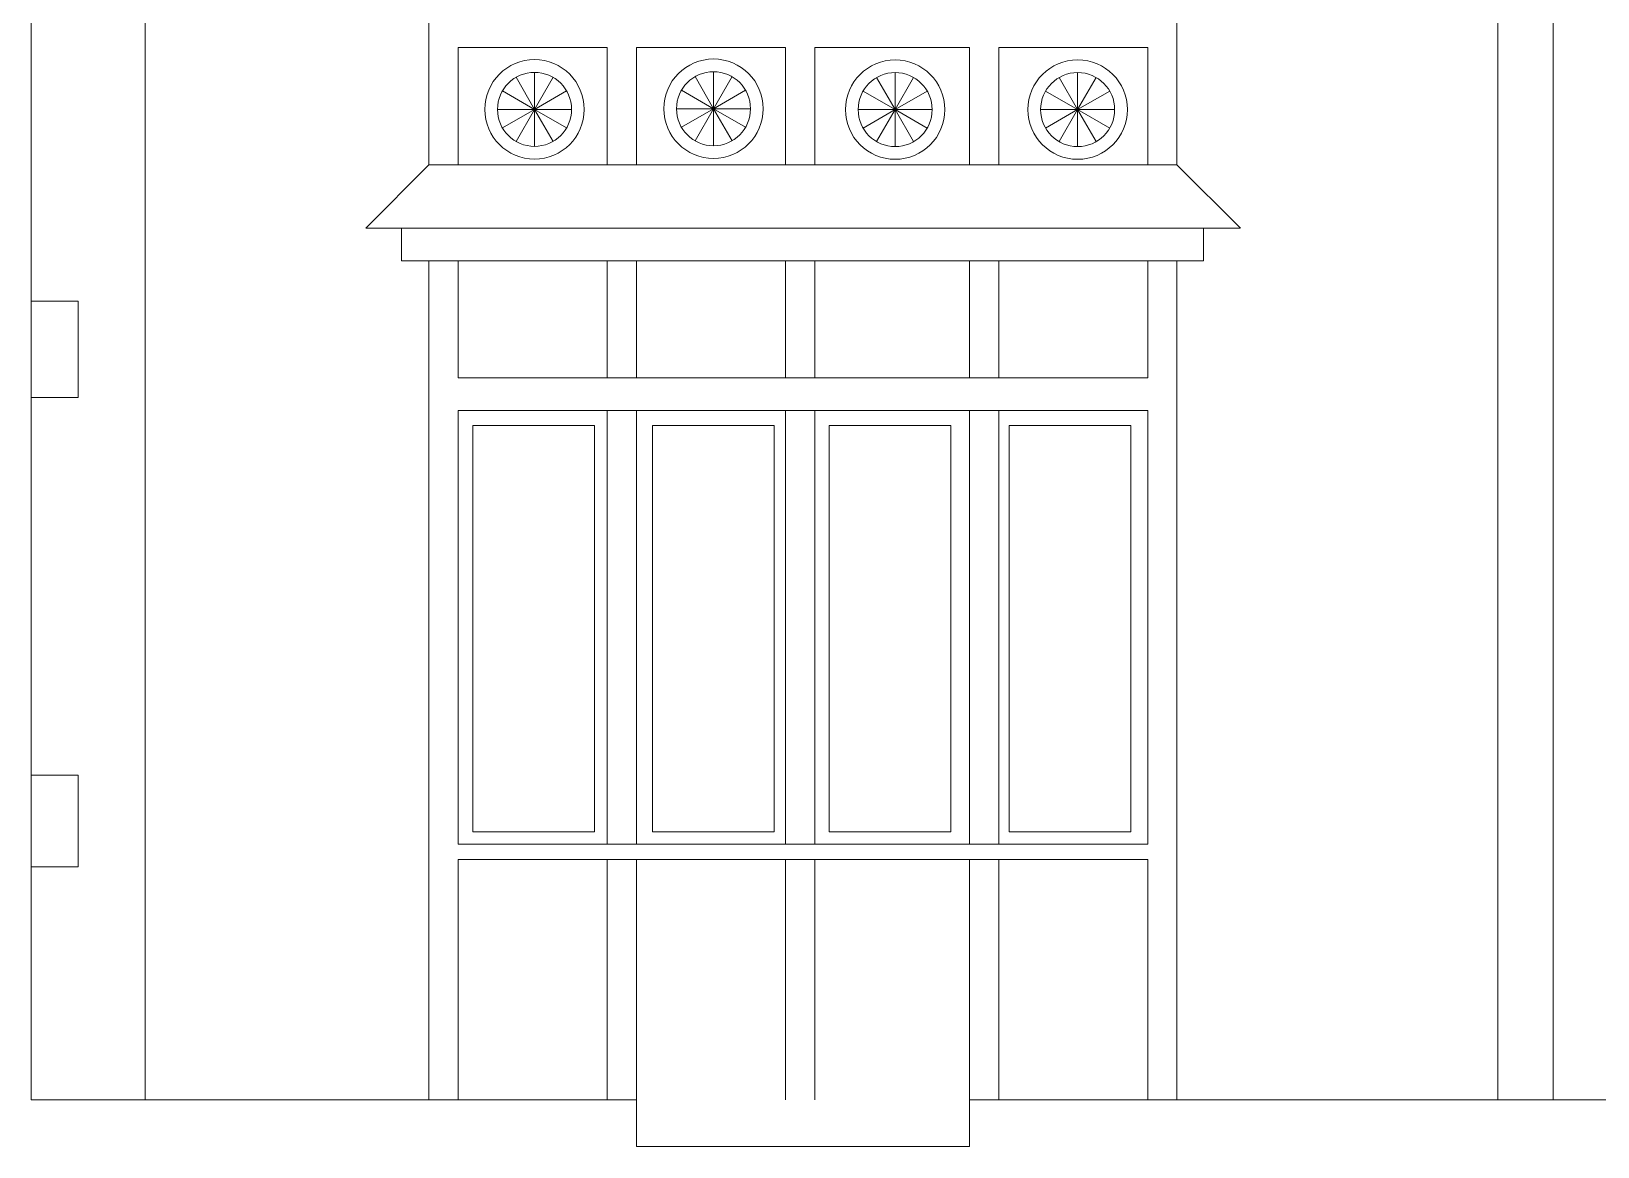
# Model space of a CAD drawing. Header units: centimetres. Extents: x -61 to 61, y -26 to 26.
# Drawn here: x 9.14 to 19.19, y -23.64 to -16.49 of the extents above; entities that cross this region are included whole.
import ezdxf

# ---------------------------------------------------------------- set-up
doc = ezdxf.new("R2010")
doc.units = ezdxf.units.CM
doc.header["$MEASUREMENT"] = 0
doc.layers.add('layer 1', color=7, linetype='Continuous')

msp = doc.modelspace()

# ---------------------------------------------------------------- linework, layer by layer
at = {"layer": 'layer 1', "color": 177, "lineweight": 9}
for points in [[(18.9043, -11.72227), (18.9043, -11.72227), (18.9043, -23.33989), (18.9043, -23.33989)], [(11.68839, -12.74893), (11.68839, -12.74893), (11.68839, -17.3428), (11.68839, -17.3428)], [(16.48954, -12.74893), (16.48954, -12.74893), (16.48954, -17.3428), (16.48954, -17.3428)], [(9.8659, -14.61934), (9.8659, -14.61934), (9.8659, -23.33989), (9.8659, -23.33989)], [(18.54835, -14.61934), (18.54835, -14.61934), (18.54835, -23.33989), (18.54835, -23.33989)], [(11.8761, -16.59088), (11.8761, -16.59088), (11.8761, -17.3428), (11.8761, -17.3428)], [(11.8761, -16.59088), (11.8761, -16.59088), (12.83259, -16.59088), (12.83259, -16.59088)], [(12.83259, -16.59088), (12.83259, -16.59088), (12.83259, -17.3428), (12.83259, -17.3428)], [(13.0203, -16.59088), (13.0203, -16.59088), (13.0203, -17.3428), (13.0203, -17.3428)], [(13.0203, -16.59088), (13.0203, -16.59088), (13.97679, -16.59088), (13.97679, -16.59088)], [(13.97679, -16.59088), (13.97679, -16.59088), (13.97679, -17.3428), (13.97679, -17.3428)], [(14.1645, -16.59088), (14.1645, -16.59088), (14.1645, -17.3428), (14.1645, -17.3428)], [(14.1645, -16.59088), (14.1645, -16.59088), (15.15763, -16.59088), (15.15763, -16.59088)], [(15.15763, -16.59088), (15.15763, -16.59088), (15.15763, -17.3428), (15.15763, -17.3428)], [(15.34534, -16.59088), (15.34534, -16.59088), (15.34534, -17.3428), (15.34534, -17.3428)], [(15.34534, -16.59088), (15.34534, -16.59088), (16.30183, -16.59088), (16.30183, -16.59088)], [(16.30183, -16.59088), (16.30183, -16.59088), (16.30183, -17.3428), (16.30183, -17.3428)], [(12.3659, -16.98684), (12.3659, -16.98684), (12.24714, -16.78113), (12.24714, -16.78113)], [(12.3659, -16.98684), (12.3659, -16.98684), (12.3659, -16.74931), (12.3659, -16.74931)], [(12.3659, -16.98684), (12.3659, -16.98684), (12.48467, -16.78113), (12.48467, -16.78113)], [(13.51464, -16.98271), (13.51464, -16.98271), (13.39587, -16.777), (13.39587, -16.777)], [(13.51464, -16.98271), (13.51464, -16.98271), (13.51464, -16.74518), (13.51464, -16.74518)], [(13.51464, -16.98271), (13.51464, -16.98271), (13.6334, -16.777), (13.6334, -16.777)], [(14.68053, -16.98821), (14.68053, -16.98821), (14.56176, -16.7825), (14.56176, -16.7825)], [(14.68053, -16.98821), (14.68053, -16.98821), (14.68053, -16.75068), (14.68053, -16.75068)], [(14.68053, -16.98821), (14.68053, -16.98821), (14.7993, -16.7825), (14.7993, -16.7825)], [(15.85192, -16.98821), (15.85192, -16.98821), (15.73315, -16.78251), (15.73315, -16.78251)], [(15.85192, -16.98821), (15.85192, -16.98821), (15.73315, -16.78251), (15.73315, -16.78251)], [(15.85192, -16.98821), (15.85192, -16.98821), (15.85192, -16.75068), (15.85192, -16.75068)], [(15.85192, -16.98821), (15.85192, -16.98821), (15.85192, -16.75068), (15.85192, -16.75068)], [(15.85192, -16.98821), (15.85192, -16.98821), (15.97068, -16.78251), (15.97068, -16.78251)], [(15.85192, -16.98821), (15.85192, -16.98821), (15.97068, -16.78251), (15.97068, -16.78251)], [(12.3659, -16.98684), (12.3659, -16.98684), (12.16019, -16.86808), (12.16019, -16.86808)], [(12.3659, -16.98684), (12.3659, -16.98684), (12.57161, -16.86808), (12.57161, -16.86808)], [(13.51464, -16.98271), (13.51464, -16.98271), (13.30893, -16.86394), (13.30893, -16.86394)], [(13.51464, -16.98271), (13.51464, -16.98271), (13.72035, -16.86394), (13.72035, -16.86394)], [(14.68053, -16.98821), (14.68053, -16.98821), (14.47482, -16.86944), (14.47482, -16.86944)], [(14.68053, -16.98821), (14.68053, -16.98821), (14.88624, -16.86944), (14.88624, -16.86944)], [(15.85192, -16.98821), (15.85192, -16.98821), (15.64621, -16.86945), (15.64621, -16.86945)], [(15.85192, -16.98821), (15.85192, -16.98821), (15.64621, -16.86945), (15.64621, -16.86945)], [(15.85192, -16.98821), (15.85192, -16.98821), (16.05762, -16.86945), (16.05762, -16.86945)], [(15.85192, -16.98821), (15.85192, -16.98821), (16.05762, -16.86945), (16.05762, -16.86945)], [(12.3659, -16.98684), (12.3659, -16.98684), (12.12837, -16.98684), (12.12837, -16.98684)], [(12.3659, -16.98684), (12.3659, -16.98684), (12.16019, -17.10561), (12.16019, -17.10561)], [(12.3659, -16.98684), (12.3659, -16.98684), (12.24714, -17.19255), (12.24714, -17.19255)], [(12.3659, -16.98684), (12.3659, -16.98684), (12.3659, -17.22437), (12.3659, -17.22437)], [(12.3659, -16.98684), (12.3659, -16.98684), (12.48467, -17.19255), (12.48467, -17.19255)], [(12.3659, -16.98684), (12.3659, -16.98684), (12.57161, -17.10561), (12.57161, -17.10561)], [(12.3659, -16.98684), (12.3659, -16.98684), (12.60343, -16.98684), (12.60343, -16.98684)], [(13.51464, -16.98271), (13.51464, -16.98271), (13.27711, -16.98271), (13.27711, -16.98271)], [(13.51464, -16.98271), (13.51464, -16.98271), (13.30893, -17.10147), (13.30893, -17.10147)], [(13.51464, -16.98271), (13.51464, -16.98271), (13.39587, -17.18841), (13.39587, -17.18841)], [(13.51464, -16.98271), (13.51464, -16.98271), (13.51464, -17.22024), (13.51464, -17.22024)], [(13.51464, -16.98271), (13.51464, -16.98271), (13.6334, -17.18841), (13.6334, -17.18841)], [(13.51464, -16.98271), (13.51464, -16.98271), (13.72035, -17.10147), (13.72035, -17.10147)], [(13.51464, -16.98271), (13.51464, -16.98271), (13.75217, -16.98271), (13.75217, -16.98271)], [(14.68053, -16.98821), (14.68053, -16.98821), (14.443, -16.98821), (14.443, -16.98821)], [(14.68053, -16.98821), (14.68053, -16.98821), (14.47482, -17.10697), (14.47482, -17.10697)], [(14.68053, -16.98821), (14.68053, -16.98821), (14.56176, -17.19392), (14.56176, -17.19392)], [(14.68053, -16.98821), (14.68053, -16.98821), (14.68053, -17.22574), (14.68053, -17.22574)], [(14.68053, -16.98821), (14.68053, -16.98821), (14.7993, -17.19392), (14.7993, -17.19392)], [(14.68053, -16.98821), (14.68053, -16.98821), (14.88624, -17.10697), (14.88624, -17.10697)], [(14.68053, -16.98821), (14.68053, -16.98821), (14.91806, -16.98821), (14.91806, -16.98821)], [(15.85192, -16.98821), (15.85192, -16.98821), (15.61438, -16.98821), (15.61438, -16.98821)], [(15.85192, -16.98821), (15.85192, -16.98821), (15.61438, -16.98821), (15.61438, -16.98821)], [(15.85192, -16.98821), (15.85192, -16.98821), (15.64621, -17.10698), (15.64621, -17.10698)], [(15.85192, -16.98821), (15.85192, -16.98821), (15.64621, -17.10698), (15.64621, -17.10698)], [(15.85192, -16.98821), (15.85192, -16.98821), (15.73315, -17.19392), (15.73315, -17.19392)], [(15.85192, -16.98821), (15.85192, -16.98821), (15.73315, -17.19392), (15.73315, -17.19392)], [(15.85192, -16.98821), (15.85192, -16.98821), (15.85192, -17.22575), (15.85192, -17.22575)], [(15.85192, -16.98821), (15.85192, -16.98821), (15.97068, -17.19392), (15.97068, -17.19392)], [(15.85192, -16.98821), (15.85192, -16.98821), (16.05762, -17.10698), (16.05762, -17.10698)], [(15.85192, -16.98821), (15.85192, -16.98821), (16.08945, -16.98821), (16.08945, -16.98821)], [(15.85192, -16.98821), (15.85192, -16.98821), (15.85192, -17.22575), (15.85192, -17.22575)], [(15.85192, -16.98821), (15.85192, -16.98821), (15.97068, -17.19392), (15.97068, -17.19392)], [(15.85192, -16.98821), (15.85192, -16.98821), (16.05762, -17.10698), (16.05762, -17.10698)], [(15.85192, -16.98821), (15.85192, -16.98821), (16.08945, -16.98821), (16.08945, -16.98821)], [(16.48954, -17.3428), (16.48954, -17.3428), (16.89633, -17.74959), (16.89633, -17.74959)], [(16.48954, -17.3428), (16.48954, -17.3428), (16.89633, -17.74959), (16.89633, -17.74959)], [(11.68839, -22.5517), (11.68839, -22.5517), (11.68839, -17.95783), (11.68839, -17.95783)], [(11.8761, -18.70975), (11.8761, -18.70975), (11.8761, -17.95783), (11.8761, -17.95783)], [(12.83259, -18.70975), (12.83259, -18.70975), (12.83259, -17.95783), (12.83259, -17.95783)], [(13.0203, -18.70975), (13.0203, -18.70975), (13.0203, -17.95783), (13.0203, -17.95783)], [(13.97679, -18.70975), (13.97679, -18.70975), (13.97679, -17.95783), (13.97679, -17.95783)], [(14.1645, -18.70975), (14.1645, -18.70975), (14.1645, -17.95783), (14.1645, -17.95783)], [(15.15763, -18.70975), (15.15763, -18.70975), (15.15763, -17.95783), (15.15763, -17.95783)], [(15.34534, -18.70975), (15.34534, -18.70975), (15.34534, -17.95783), (15.34534, -17.95783)], [(16.30183, -18.70975), (16.30183, -18.70975), (16.30183, -17.95783), (16.30183, -17.95783)], [(16.48954, -22.5517), (16.48954, -22.5517), (16.48954, -17.95783), (16.48954, -17.95783)], [(11.8761, -18.70975), (11.8761, -18.70975), (16.30183, -18.70975), (16.30183, -18.70975)], [(11.8761, -20.68819), (11.8761, -20.68819), (11.8761, -18.91874), (11.8761, -18.91874)], [(11.8761, -18.91874), (11.8761, -18.91874), (16.30183, -18.91874), (16.30183, -18.91874)], [(12.83259, -20.68819), (12.83259, -20.68819), (12.83259, -18.91874), (12.83259, -18.91874)], [(13.0203, -20.68819), (13.0203, -20.68819), (13.0203, -18.91874), (13.0203, -18.91874)], [(13.97679, -20.68819), (13.97679, -20.68819), (13.97679, -18.91874), (13.97679, -18.91874)], [(14.1645, -20.68819), (14.1645, -20.68819), (14.1645, -18.91874), (14.1645, -18.91874)], [(15.15763, -20.68819), (15.15763, -20.68819), (15.15763, -18.91874), (15.15763, -18.91874)], [(15.34534, -20.68819), (15.34534, -20.68819), (15.34534, -18.91874), (15.34534, -18.91874)], [(16.30183, -20.68819), (16.30183, -20.68819), (16.30183, -18.91874), (16.30183, -18.91874)], [(11.8761, -20.68819), (11.8761, -20.68819), (11.8761, -20.80162), (11.8761, -20.80162)], [(12.83259, -20.68819), (12.83259, -20.68819), (12.83259, -20.80162), (12.83259, -20.80162)], [(13.0203, -20.68819), (13.0203, -20.68819), (13.0203, -20.80162), (13.0203, -20.80162)], [(13.97679, -20.68819), (13.97679, -20.68819), (13.97679, -20.80162), (13.97679, -20.80162)], [(14.1645, -20.68819), (14.1645, -20.68819), (14.1645, -20.80162), (14.1645, -20.80162)], [(15.15763, -20.68819), (15.15763, -20.68819), (15.15763, -20.80162), (15.15763, -20.80162)], [(15.15763, -20.68819), (15.15763, -20.68819), (15.15763, -20.80162), (15.15763, -20.80162)], [(15.34534, -20.68819), (15.34534, -20.68819), (15.34534, -20.80162), (15.34534, -20.80162)], [(15.34534, -20.68819), (15.34534, -20.68819), (15.34534, -20.80162), (15.34534, -20.80162)], [(16.30183, -20.68819), (16.30183, -20.68819), (16.30183, -20.80162), (16.30183, -20.80162)], [(16.30183, -20.68819), (16.30183, -20.68819), (16.30183, -20.80162), (16.30183, -20.80162)], [(11.8761, -21.7001), (11.8761, -21.7001), (11.8761, -20.80162), (11.8761, -20.80162)], [(12.83259, -21.7001), (12.83259, -21.7001), (12.83259, -20.80162), (12.83259, -20.80162)], [(13.0203, -21.7001), (13.0203, -21.7001), (13.0203, -20.80162), (13.0203, -20.80162)], [(13.97679, -21.7001), (13.97679, -21.7001), (13.97679, -20.80162), (13.97679, -20.80162)], [(14.1645, -21.7001), (14.1645, -21.7001), (14.1645, -20.80162), (14.1645, -20.80162)], [(15.15763, -21.7001), (15.15763, -21.7001), (15.15763, -20.80162), (15.15763, -20.80162)], [(15.34534, -21.7001), (15.34534, -21.7001), (15.34534, -20.80162), (15.34534, -20.80162)], [(16.30183, -21.7001), (16.30183, -21.7001), (16.30183, -20.80162), (16.30183, -20.80162)], [(11.8761, -21.7001), (11.8761, -21.7001), (16.30183, -21.7001), (16.30183, -21.7001)], [(11.8761, -22.5517), (11.8761, -22.5517), (11.8761, -21.79909), (11.8761, -21.79909)], [(11.8761, -21.79909), (11.8761, -21.79909), (16.30183, -21.79909), (16.30183, -21.79909)], [(12.83259, -23.33989), (12.83259, -23.33989), (12.83259, -21.79909), (12.83259, -21.79909)], [(13.0203, -23.33989), (13.0203, -23.33989), (13.0203, -21.79909), (13.0203, -21.79909)], [(13.97679, -23.20555), (13.97679, -23.20555), (13.97679, -21.79909), (13.97679, -21.79909)], [(14.1645, -23.25135), (14.1645, -23.25135), (14.1645, -21.79909), (14.1645, -21.79909)], [(15.15763, -23.33989), (15.15763, -23.33989), (15.15763, -21.79909), (15.15763, -21.79909)], [(15.34534, -23.33989), (15.34534, -23.33989), (15.34534, -21.79909), (15.34534, -21.79909)], [(16.30183, -22.5517), (16.30183, -22.5517), (16.30183, -21.79909), (16.30183, -21.79909)], [(11.68839, -22.5517), (11.68839, -22.5517), (11.68839, -23.33989), (11.68839, -23.33989)], [(11.8761, -22.5517), (11.8761, -22.5517), (11.8761, -23.33989), (11.8761, -23.33989)], [(16.30183, -22.5517), (16.30183, -22.5517), (16.30183, -23.33989), (16.30183, -23.33989)], [(16.48954, -22.5517), (16.48954, -22.5517), (16.48954, -23.33989), (16.48954, -23.33989)], [(13.97679, -23.20555), (13.97679, -23.20555), (13.97679, -23.33989), (13.97679, -23.33989)], [(14.1645, -23.25135), (14.1645, -23.25135), (14.1645, -23.33989), (14.1645, -23.33989)]]:
    msp.add_open_spline(points, degree=3, dxfattribs=at)
at = {"layer": 'layer 1', "color": 250, "lineweight": 9}
for points in [[(9.13604, -12.52503), (9.13604, -12.52503), (9.13604, -23.33989), (9.13604, -23.33989)], [(9.13604, -23.33989), (9.13604, -23.33989), (13.02031, -23.33989), (13.02031, -23.33989)], [(13.02031, -23.33989), (13.02031, -23.33989), (13.02031, -23.63989), (13.02031, -23.63989)], [(15.15763, -23.33989), (15.15763, -23.33989), (19.45471, -23.33989), (19.45471, -23.33989)], [(15.15763, -23.33989), (15.15763, -23.33989), (15.15763, -23.63989), (15.15763, -23.63989)], [(13.02031, -23.63989), (13.02031, -23.63989), (15.15763, -23.63989), (15.15763, -23.63989)]]:
    msp.add_open_spline(points, degree=3, dxfattribs=at)
at = {"layer": 'layer 1', "color": 177, "lineweight": 9}
for points, knots in [([(12.3659, -17.30581), (12.54206, -17.30581), (12.68487, -17.163), (12.68487, -16.98684), (12.68487, -16.98684), (12.68487, -16.81068), (12.54206, -16.66787), (12.3659, -16.66787), (12.3659, -16.66787), (12.18974, -16.66787), (12.04693, -16.81068), (12.04693, -16.98684), (12.04693, -16.98684), (12.04693, -17.163), (12.18974, -17.30581), (12.3659, -17.30581)], [0, 0, 0, 0, 0.2, 0.2, 0.2, 0.2, 0.4, 0.4, 0.4, 0.4, 0.6, 0.6, 0.6, 0.6, 1, 1, 1, 1]), ([(13.51464, -17.30167), (13.6908, -17.30167), (13.83361, -17.15887), (13.83361, -16.98271), (13.83361, -16.98271), (13.83361, -16.80654), (13.6908, -16.66374), (13.51464, -16.66374), (13.51464, -16.66374), (13.33848, -16.66374), (13.19567, -16.80654), (13.19567, -16.98271), (13.19567, -16.98271), (13.19567, -17.15887), (13.33848, -17.30167), (13.51464, -17.30167)], [0, 0, 0, 0, 0.2, 0.2, 0.2, 0.2, 0.4, 0.4, 0.4, 0.4, 0.6, 0.6, 0.6, 0.6, 1, 1, 1, 1]), ([(14.68053, -17.30718), (14.85669, -17.30718), (14.9995, -17.16437), (14.9995, -16.98821), (14.9995, -16.98821), (14.9995, -16.81205), (14.85669, -16.66924), (14.68053, -16.66924), (14.68053, -16.66924), (14.50437, -16.66924), (14.36156, -16.81205), (14.36156, -16.98821), (14.36156, -16.98821), (14.36156, -17.16437), (14.50437, -17.30718), (14.68053, -17.30718)], [0, 0, 0, 0, 0.2, 0.2, 0.2, 0.2, 0.4, 0.4, 0.4, 0.4, 0.6, 0.6, 0.6, 0.6, 1, 1, 1, 1]), ([(15.85192, -17.30718), (16.02808, -17.30718), (16.17088, -17.16438), (16.17088, -16.98821), (16.17088, -16.98821), (16.17088, -16.81205), (16.02808, -16.66925), (15.85192, -16.66925), (15.85192, -16.66925), (15.67575, -16.66925), (15.53295, -16.81205), (15.53295, -16.98821), (15.53295, -16.98821), (15.53295, -17.16438), (15.67575, -17.30718), (15.85192, -17.30718)], [0, 0, 0, 0, 0.2, 0.2, 0.2, 0.2, 0.4, 0.4, 0.4, 0.4, 0.6, 0.6, 0.6, 0.6, 1, 1, 1, 1]), ([(15.85192, -17.30718), (16.02808, -17.30718), (16.17088, -17.16438), (16.17088, -16.98821), (16.17088, -16.98821), (16.17088, -16.81205), (16.02808, -16.66925), (15.85192, -16.66925), (15.85192, -16.66925), (15.67575, -16.66925), (15.53295, -16.81205), (15.53295, -16.98821), (15.53295, -16.98821), (15.53295, -17.16438), (15.67575, -17.30718), (15.85192, -17.30718)], [0, 0, 0, 0, 0.2, 0.2, 0.2, 0.2, 0.4, 0.4, 0.4, 0.4, 0.6, 0.6, 0.6, 0.6, 1, 1, 1, 1]), ([(12.3659, -17.22437), (12.49709, -17.22437), (12.60343, -17.11802), (12.60343, -16.98684), (12.60343, -16.98684), (12.60343, -16.85566), (12.49709, -16.74931), (12.3659, -16.74931), (12.3659, -16.74931), (12.23472, -16.74931), (12.12837, -16.85566), (12.12837, -16.98684), (12.12837, -16.98684), (12.12837, -17.11802), (12.23472, -17.22437), (12.3659, -17.22437)], [0, 0, 0, 0, 0.2, 0.2, 0.2, 0.2, 0.4, 0.4, 0.4, 0.4, 0.6, 0.6, 0.6, 0.6, 1, 1, 1, 1]), ([(13.51464, -17.22024), (13.64582, -17.22024), (13.75217, -17.11389), (13.75217, -16.98271), (13.75217, -16.98271), (13.75217, -16.85152), (13.64582, -16.74518), (13.51464, -16.74518), (13.51464, -16.74518), (13.38345, -16.74518), (13.27711, -16.85152), (13.27711, -16.98271), (13.27711, -16.98271), (13.27711, -17.11389), (13.38345, -17.22024), (13.51464, -17.22024)], [0, 0, 0, 0, 0.2, 0.2, 0.2, 0.2, 0.4, 0.4, 0.4, 0.4, 0.6, 0.6, 0.6, 0.6, 1, 1, 1, 1]), ([(14.68053, -17.22574), (14.81171, -17.22574), (14.91806, -17.11939), (14.91806, -16.98821), (14.91806, -16.98821), (14.91806, -16.85703), (14.81171, -16.75068), (14.68053, -16.75068), (14.68053, -16.75068), (14.54935, -16.75068), (14.443, -16.85703), (14.443, -16.98821), (14.443, -16.98821), (14.443, -17.11939), (14.54935, -17.22574), (14.68053, -17.22574)], [0, 0, 0, 0, 0.2, 0.2, 0.2, 0.2, 0.4, 0.4, 0.4, 0.4, 0.6, 0.6, 0.6, 0.6, 1, 1, 1, 1]), ([(15.85192, -17.22575), (15.9831, -17.22575), (16.08945, -17.1194), (16.08945, -16.98821), (16.08945, -16.98821), (16.08945, -16.85703), (15.9831, -16.75068), (15.85192, -16.75068), (15.85192, -16.75068), (15.72073, -16.75068), (15.61438, -16.85703), (15.61438, -16.98821), (15.61438, -16.98821), (15.61438, -17.1194), (15.72073, -17.22575), (15.85192, -17.22575)], [0, 0, 0, 0, 0.2, 0.2, 0.2, 0.2, 0.4, 0.4, 0.4, 0.4, 0.6, 0.6, 0.6, 0.6, 1, 1, 1, 1]), ([(15.85192, -17.22575), (15.9831, -17.22575), (16.08945, -17.1194), (16.08945, -16.98821), (16.08945, -16.98821), (16.08945, -16.85703), (15.9831, -16.75068), (15.85192, -16.75068), (15.85192, -16.75068), (15.72073, -16.75068), (15.61438, -16.85703), (15.61438, -16.98821), (15.61438, -16.98821), (15.61438, -17.1194), (15.72073, -17.22575), (15.85192, -17.22575)], [0, 0, 0, 0, 0.2, 0.2, 0.2, 0.2, 0.4, 0.4, 0.4, 0.4, 0.6, 0.6, 0.6, 0.6, 1, 1, 1, 1]), ([(11.68839, -17.3428), (11.68839, -17.3428), (11.28322, -17.74797), (11.28322, -17.74797), (11.28322, -17.74797), (11.28322, -17.74797), (16.89471, -17.74797), (16.89471, -17.74797)], [0, 0, 0, 0, 0.33333333, 0.33333333, 0.33333333, 0.33333333, 1, 1, 1, 1]), ([(11.68839, -17.3428), (11.68839, -17.3428), (15.34534, -17.3428), (15.34534, -17.3428), (15.34534, -17.3428), (15.34534, -17.3428), (16.48954, -17.3428), (16.48954, -17.3428)], [0, 0, 0, 0, 0.33333333, 0.33333333, 0.33333333, 0.33333333, 1, 1, 1, 1]), ([(11.51239, -17.74797), (11.51239, -17.74797), (11.51239, -17.95783), (11.51239, -17.95783), (11.51239, -17.95783), (11.51239, -17.95783), (16.65992, -17.95783), (16.65992, -17.95783), (16.65992, -17.95783), (16.65992, -17.95783), (16.65992, -17.74797), (16.65992, -17.74797)], [0, 0, 0, 0, 0.25, 0.25, 0.25, 0.25, 0.5, 0.5, 0.5, 0.5, 1, 1, 1, 1])]:
    msp.add_open_spline(points, degree=3, knots=knots, dxfattribs=at)
at = {"layer": 'layer 1', "lineweight": 9}
for points in [[(9.43604, -18.21639), (9.43604, -18.21639), (9.13604, -18.21639), (9.13604, -18.21639)], [(9.43604, -18.21639), (9.43604, -18.21639), (9.43604, -18.83446), (9.43604, -18.83446)], [(9.43604, -18.83446), (9.43604, -18.83446), (9.13604, -18.83446), (9.13604, -18.83446)], [(9.43604, -21.25644), (9.43604, -21.25644), (9.13604, -21.25644), (9.13604, -21.25644)], [(9.43604, -21.25644), (9.43604, -21.25644), (9.43604, -21.84589), (9.43604, -21.84589)], [(9.43604, -21.84589), (9.43604, -21.84589), (9.13604, -21.84589), (9.13604, -21.84589)]]:
    msp.add_open_spline(points, degree=3, dxfattribs=at)
at = {"layer": 'layer 1', "color": 242, "lineweight": 9}
for points in [[(11.96894, -19.01366), (11.96894, -19.01366), (12.74987, -19.01366), (12.74987, -19.01366), (12.74987, -19.01366), (12.74987, -19.01366), (12.74987, -21.62042), (12.74987, -21.62042), (12.74987, -21.62042), (12.74987, -21.62042), (11.96894, -21.62042), (11.96894, -21.62042), (11.96894, -21.62042), (11.96894, -21.62042), (11.96894, -19.01366), (11.96894, -19.01366)], [(13.12384, -19.01366), (13.12384, -19.01366), (13.90477, -19.01366), (13.90477, -19.01366), (13.90477, -19.01366), (13.90477, -19.01366), (13.90477, -21.62042), (13.90477, -21.62042), (13.90477, -21.62042), (13.90477, -21.62042), (13.12384, -21.62042), (13.12384, -21.62042), (13.12384, -21.62042), (13.12384, -21.62042), (13.12384, -19.01366), (13.12384, -19.01366)], [(14.25674, -19.01366), (14.25674, -19.01366), (15.03767, -19.01366), (15.03767, -19.01366), (15.03767, -19.01366), (15.03767, -19.01366), (15.03767, -21.62042), (15.03767, -21.62042), (15.03767, -21.62042), (15.03767, -21.62042), (14.25674, -21.62042), (14.25674, -21.62042), (14.25674, -21.62042), (14.25674, -21.62042), (14.25674, -19.01366), (14.25674, -19.01366)], [(15.41163, -19.01366), (15.41163, -19.01366), (16.19256, -19.01366), (16.19256, -19.01366), (16.19256, -19.01366), (16.19256, -19.01366), (16.19256, -21.62042), (16.19256, -21.62042), (16.19256, -21.62042), (16.19256, -21.62042), (15.41163, -21.62042), (15.41163, -21.62042), (15.41163, -21.62042), (15.41163, -21.62042), (15.41163, -19.01366), (15.41163, -19.01366)], [(15.41163, -19.01366), (15.41163, -19.01366), (16.19256, -19.01366), (16.19256, -19.01366), (16.19256, -19.01366), (16.19256, -19.01366), (16.19256, -21.62042), (16.19256, -21.62042), (16.19256, -21.62042), (16.19256, -21.62042), (15.41163, -21.62042), (15.41163, -21.62042), (15.41163, -21.62042), (15.41163, -21.62042), (15.41163, -19.01366), (15.41163, -19.01366)]]:
    msp.add_open_spline(points, degree=3, knots=[0, 0, 0, 0, 0.2, 0.2, 0.2, 0.2, 0.4, 0.4, 0.4, 0.4, 0.6, 0.6, 0.6, 0.6, 1, 1, 1, 1], dxfattribs=at)

doc.saveas('drawing.dxf')
